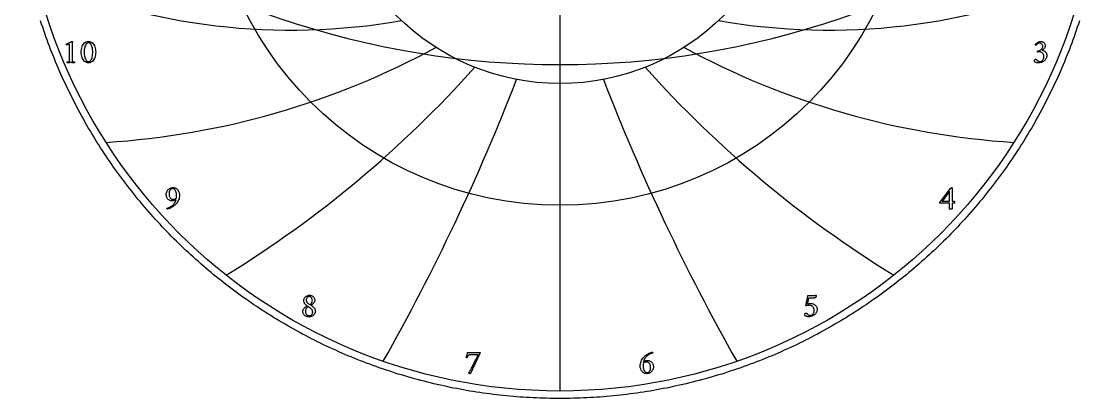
# Model space of a CAD drawing. Header units: millimetres. Extents: x -55 to 55, y -55 to 56.
# Drawn here: x -54 to 54, y -54.8 to -16.9 of the extents above; entities that cross this region are included whole.
import ezdxf

# ---------------------------------------------------------------- set-up
doc = ezdxf.new("R2010")
doc.units = ezdxf.units.MM
for name, color, linetype in [('CUT_OUTER', 1, 'Continuous'), ('ENGRAVE', 7, 'Continuous'), ('ENGRAVE_FINE', 8, 'Continuous'), ('TEXT', 5, 'Continuous')]:
    doc.layers.add(name, color=color, linetype=linetype)

msp = doc.modelspace()

# ---------------------------------------------------------------- linework, layer by layer
at = {"layer": 'CUT_OUTER'}
msp.add_lwpolyline([(52.0911, -16.8548), (51.9867, -17.1741), (51.8803, -17.4927), (51.772, -17.8107), (51.6617, -18.1281), (51.5495, -18.4447), (51.4354, -18.7607), (51.3193, -19.0759), (51.2013, -19.3905), (51.0814, -19.7043), (50.9595, -20.0173), (50.8357, -20.3296), (50.71, -20.6412), (50.5824, -20.9519), (50.4529, -21.2619), (50.3215, -21.5711), (50.1882, -21.8794), (50.053, -22.187), (49.9159, -22.4937), (49.7769, -22.7995), (49.6361, -23.1045), (49.4934, -23.4086), (49.3488, -23.7119), (49.2024, -24.0142), (49.0542, -24.3157), (48.904, -24.6162), (48.7521, -24.9158), (48.5983, -25.2145), (48.4426, -25.5122), (48.2852, -25.809), (48.1259, -26.1048), (47.9648, -26.3996), (47.802, -26.6934), (47.6373, -26.9862), (47.4708, -27.278), (47.3025, -27.5687), (47.1325, -27.8585), (46.9606, -28.1471), (46.787, -28.4347), (46.6117, -28.7213), (46.4346, -29.0067), (46.2557, -29.2911), (46.0751, -29.5744), (45.8928, -29.8565), (45.7087, -30.1376), (45.523, -30.4175), (45.3355, -30.6962), (45.1463, -30.9738), (44.9554, -31.2502), (44.7628, -31.5255), (44.5685, -31.7996), (44.3725, -32.0724), (44.1749, -32.3441), (43.9756, -32.6145), (43.7747, -32.8838), (43.5721, -33.1517), (43.3678, -33.4185), (43.162, -33.6839), (42.9545, -33.9481), (42.7454, -34.2111), (42.5346, -34.4727), (42.3223, -34.733), (42.1084, -34.9921), (41.8929, -35.2498), (41.6758, -35.5062), (41.4572, -35.7612), (41.237, -36.0149), (41.0152, -36.2673), (40.7919, -36.5182), (40.5671, -36.7679), (40.3407, -37.0161), (40.1128, -37.2629), (39.8834, -37.5083), (39.6525, -37.7523), (39.4201, -37.9949), (39.1863, -38.2361), (38.9509, -38.4758), (38.7141, -38.7141), (38.4758, -38.9509), (38.2361, -39.1863), (37.9949, -39.4201), (37.7523, -39.6525), (37.5083, -39.8834), (37.2629, -40.1128), (37.0161, -40.3407), (36.7679, -40.5671), (36.5182, -40.7919), (36.2673, -41.0152), (36.0149, -41.237), (35.7612, -41.4572), (35.5062, -41.6758), (35.2498, -41.8929), (34.9921, -42.1084), (34.733, -42.3223), (34.4727, -42.5346), (34.2111, -42.7454), (33.9481, -42.9545), (33.6839, -43.162), (33.4185, -43.3678), (33.1517, -43.5721), (32.8838, -43.7747), (32.6145, -43.9756), (32.3441, -44.1749), (32.0724, -44.3725), (31.7996, -44.5685), (31.5255, -44.7628), (31.2502, -44.9554), (30.9738, -45.1463), (30.6962, -45.3355), (30.4175, -45.523), (30.1376, -45.7087), (29.8565, -45.8928), (29.5744, -46.0751), (29.2911, -46.2557), (29.0067, -46.4346), (28.7213, -46.6117), (28.4347, -46.787), (28.1471, -46.9606), (27.8585, -47.1325), (27.5687, -47.3025), (27.278, -47.4708), (26.9862, -47.6373), (26.6934, -47.802), (26.3996, -47.9648), (26.1048, -48.1259), (25.809, -48.2852), (25.5122, -48.4426), (25.2145, -48.5983), (24.9158, -48.7521), (24.6162, -48.904), (24.3157, -49.0542), (24.0142, -49.2024), (23.7119, -49.3488), (23.4086, -49.4934), (23.1045, -49.6361), (22.7995, -49.7769), (22.4937, -49.9159), (22.187, -50.053), (21.8794, -50.1882), (21.5711, -50.3215), (21.2619, -50.4529), (20.9519, -50.5824), (20.6412, -50.71), (20.3296, -50.8357), (20.0173, -50.9595), (19.7043, -51.0814), (19.3905, -51.2013), (19.0759, -51.3193), (18.7607, -51.4354), (18.4447, -51.5495), (18.1281, -51.6617), (17.8107, -51.772), (17.4927, -51.8803), (17.1741, -51.9867), (16.8548, -52.0911), (16.5348, -52.1935), (16.2143, -52.294), (15.8931, -52.3925), (15.5713, -52.489), (15.249, -52.5836), (14.926, -52.6761), (14.6025, -52.7667), (14.2785, -52.8553), (13.9539, -52.942), (13.6288, -53.0266), (13.3032, -53.1092), (12.977, -53.1898), (12.6504, -53.2685), (12.3233, -53.3451), (11.9958, -53.4197), (11.6678, -53.4923), (11.3393, -53.5629), (11.0105, -53.6314), (10.6812, -53.698), (10.3515, -53.7625), (10.0214, -53.825), (9.691, -53.8855), (9.3602, -53.944), (9.029, -54.0004), (8.6975, -54.0548), (8.3656, -54.1071), (8.0335, -54.1574), (7.701, -54.2057), (7.3683, -54.2519), (7.0353, -54.2961), (6.702, -54.3383), (6.3684, -54.3784), (6.0347, -54.4164), (5.7007, -54.4524), (5.3664, -54.4864), (5.032, -54.5183), (4.6974, -54.5481), (4.3626, -54.5759), (4.0277, -54.6017), (3.6926, -54.6253), (3.3573, -54.647), (3.0219, -54.6665), (2.6865, -54.6841), (2.3509, -54.6995), (2.0152, -54.7129), (1.6794, -54.7242), (1.3436, -54.7335), (1.0078, -54.7407), (0.6719, -54.7459), (0.3359, -54.749), (0, -54.75), (-0.3359, -54.749), (-0.6719, -54.7459), (-1.0078, -54.7407), (-1.3436, -54.7335), (-1.6794, -54.7242), (-2.0152, -54.7129), (-2.3509, -54.6995), (-2.6865, -54.6841), (-3.0219, -54.6665), (-3.3573, -54.647), (-3.6926, -54.6253), (-4.0277, -54.6017), (-4.3626, -54.5759), (-4.6974, -54.5481), (-5.032, -54.5183), (-5.3664, -54.4864), (-5.7007, -54.4524), (-6.0347, -54.4164), (-6.3684, -54.3784), (-6.702, -54.3383), (-7.0353, -54.2961), (-7.3683, -54.2519), (-7.701, -54.2057), (-8.0335, -54.1574), (-8.3656, -54.1071), (-8.6975, -54.0548), (-9.029, -54.0004), (-9.3602, -53.944), (-9.691, -53.8855), (-10.0214, -53.825), (-10.3515, -53.7625), (-10.6812, -53.698), (-11.0105, -53.6314), (-11.3393, -53.5629), (-11.6678, -53.4923), (-11.9958, -53.4197), (-12.3233, -53.3451), (-12.6504, -53.2685), (-12.977, -53.1898), (-13.3032, -53.1092), (-13.6288, -53.0266), (-13.9539, -52.942), (-14.2785, -52.8553), (-14.6025, -52.7667), (-14.926, -52.6761), (-15.249, -52.5836), (-15.5713, -52.489), (-15.8931, -52.3925), (-16.2143, -52.294), (-16.5348, -52.1935), (-16.8548, -52.0911), (-17.1741, -51.9867), (-17.4927, -51.8803), (-17.8107, -51.772), (-18.1281, -51.6617), (-18.4447, -51.5495), (-18.7607, -51.4354), (-19.0759, -51.3193), (-19.3905, -51.2013), (-19.7043, -51.0814), (-20.0173, -50.9595), (-20.3296, -50.8357), (-20.6412, -50.71), (-20.9519, -50.5824), (-21.2619, -50.4529), (-21.5711, -50.3215), (-21.8794, -50.1882), (-22.187, -50.053), (-22.4937, -49.9159), (-22.7995, -49.7769), (-23.1045, -49.6361), (-23.4086, -49.4934), (-23.7119, -49.3488), (-24.0142, -49.2024), (-24.3157, -49.0542), (-24.6162, -48.904), (-24.9158, -48.7521), (-25.2145, -48.5983), (-25.5122, -48.4426), (-25.809, -48.2852), (-26.1048, -48.1259), (-26.3996, -47.9648), (-26.6934, -47.802), (-26.9862, -47.6373), (-27.278, -47.4708), (-27.5687, -47.3025), (-27.8585, -47.1325), (-28.1471, -46.9606), (-28.4347, -46.787), (-28.7213, -46.6117), (-29.0067, -46.4346), (-29.2911, -46.2557), (-29.5744, -46.0751), (-29.8565, -45.8928), (-30.1376, -45.7087), (-30.4175, -45.523), (-30.6962, -45.3355), (-30.9738, -45.1463), (-31.2502, -44.9554), (-31.5255, -44.7628), (-31.7996, -44.5685), (-32.0724, -44.3725), (-32.3441, -44.1749), (-32.6145, -43.9756), (-32.8838, -43.7747), (-33.1517, -43.5721), (-33.4185, -43.3678), (-33.6839, -43.162), (-33.9481, -42.9545), (-34.2111, -42.7454), (-34.4727, -42.5346), (-34.733, -42.3223), (-34.9921, -42.1084), (-35.2498, -41.8929), (-35.5062, -41.6758), (-35.7612, -41.4572), (-36.0149, -41.237), (-36.2673, -41.0152), (-36.5182, -40.7919), (-36.7679, -40.5671), (-37.0161, -40.3407), (-37.2629, -40.1128), (-37.5083, -39.8834), (-37.7523, -39.6525), (-37.9949, -39.4201), (-38.2361, -39.1863), (-38.4758, -38.9509), (-38.7141, -38.7141), (-38.9509, -38.4758), (-39.1863, -38.2361), (-39.4201, -37.9949), (-39.6525, -37.7523), (-39.8834, -37.5083), (-40.1128, -37.2629), (-40.3407, -37.0161), (-40.5671, -36.7679), (-40.7919, -36.5182), (-41.0152, -36.2673), (-41.237, -36.0149), (-41.4572, -35.7612), (-41.6758, -35.5062), (-41.8929, -35.2498), (-42.1084, -34.9921), (-42.3223, -34.733), (-42.5346, -34.4727), (-42.7454, -34.2111), (-42.9545, -33.9481), (-43.162, -33.6839), (-43.3678, -33.4185), (-43.5721, -33.1517), (-43.7747, -32.8838), (-43.9756, -32.6145), (-44.1749, -32.3441), (-44.3725, -32.0724), (-44.5685, -31.7996), (-44.7628, -31.5255), (-44.9554, -31.2502), (-45.1463, -30.9738), (-45.3355, -30.6962), (-45.523, -30.4175), (-45.7087, -30.1376), (-45.8928, -29.8565), (-46.0751, -29.5744), (-46.2557, -29.2911), (-46.4346, -29.0067), (-46.6117, -28.7213), (-46.787, -28.4347), (-46.9606, -28.1471), (-47.1325, -27.8585), (-47.3025, -27.5687), (-47.4708, -27.278), (-47.6373, -26.9862), (-47.802, -26.6934), (-47.9648, -26.3996), (-48.1259, -26.1048), (-48.2852, -25.809), (-48.4426, -25.5122), (-48.5983, -25.2145), (-48.7521, -24.9158), (-48.904, -24.6162), (-49.0542, -24.3157), (-49.2024, -24.0142), (-49.3488, -23.7119), (-49.4934, -23.4086), (-49.6361, -23.1045), (-49.7769, -22.7995), (-49.9159, -22.4937), (-50.053, -22.187), (-50.1882, -21.8794), (-50.3215, -21.5711), (-50.4529, -21.2619), (-50.5824, -20.9519), (-50.71, -20.6412), (-50.8357, -20.3296), (-50.9595, -20.0173), (-51.0814, -19.7043), (-51.2013, -19.3905), (-51.3193, -19.0759), (-51.4354, -18.7607), (-51.5495, -18.4447), (-51.6617, -18.1281), (-51.772, -17.8107), (-51.8803, -17.4927), (-51.9867, -17.1741), (-52.0911, -16.8548)], dxfattribs=at)
at = {"layer": 'ENGRAVE'}
for points in [[(0, -54), (0, 54)], [(0, -54), (0, -23.1383)]]:
    msp.add_lwpolyline(points, dxfattribs=at)
for radius in [54, 35.3478, 23.1383]:
    msp.add_circle((0, 0), radius, dxfattribs=at)
for centre, radius, start, end in [((-26.9713, 46.7156), 64.4924, 246.647918, 279.892458), ((26.9713, 46.7156), 64.4924, 260.107542, 293.352082), ((-50.545, 50.545), 79.7437, 273.608317, 298.541722), ((50.545, 50.545), 79.7437, 241.458278, 266.391683), ((-92.45, 53.376), 112.452, 301.630135, 318.252405), ((92.45, 53.376), 112.452, 221.747595, 238.369865), ((-205.6869, 55.1136), 215.8566, 330.551576, 338.862711), ((205.6869, 55.1136), 215.8566, 201.137289, 209.448424)]:
    msp.add_arc(centre, radius, start, end, dxfattribs=at)
at = {"layer": 'ENGRAVE_FINE'}
msp.add_arc((0, 65.9346), 87.1737, 231.774108, 308.225892, dxfattribs=at)
at = {"layer": 'TEXT'}
for points in [[(-49.1852, -20.6616), (-49.1852, -19.3161), (-49.1862, -19.2831), (-49.1891, -19.2556), (-49.1939, -19.2337), (-49.2006, -19.2173), (-49.2096, -19.2054), (-49.2214, -19.1969), (-49.236, -19.1918), (-49.2534, -19.1901), (-49.2747, -19.1917), (-49.3011, -19.1964), (-49.3326, -19.2044), (-49.3692, -19.2156), (-49.406, -19.2279), (-49.4382, -19.239), (-49.4656, -19.2491), (-49.4884, -19.2582), (-49.5018, -19.2456), (-49.5114, -19.2318), (-49.5172, -19.2167), (-49.5191, -19.2003), (-49.5191, -19.2001), (-49.5191, -19.1994), (-49.5191, -19.1984), (-49.5191, -19.1969), (-49.5186, -19.1907), (-49.5174, -19.1858), (-49.5152, -19.1822), (-49.5123, -19.1798), (-49.4445, -19.1491), (-49.3773, -19.1181), (-49.3107, -19.0869), (-49.2449, -19.0555), (-49.182, -19.0254), (-49.1248, -18.998), (-49.073, -18.9734), (-49.0268, -18.9516), (-48.9886, -18.9337), (-48.9608, -18.921), (-48.9435, -18.9133), (-48.9366, -18.9107), (-48.9298, -18.9107), (-48.9219, -18.912), (-48.9153, -18.9158), (-48.91, -18.9222), (-48.9059, -18.9312), (-48.9027, -18.941), (-48.9, -18.9499), (-48.8976, -18.958), (-48.8957, -18.9652), (-48.8965, -18.9705), (-48.8991, -18.9861), (-48.9034, -19.0122), (-48.9093, -19.0487), (-48.9153, -19.0948), (-48.9195, -19.1496), (-48.9221, -19.2132), (-48.9229, -19.2854), (-48.9229, -20.6616), (-48.9228, -20.6985), (-48.9225, -20.734), (-48.922, -20.7683), (-48.9212, -20.8013), (-48.9196, -20.8322), (-48.9166, -20.8601), (-48.912, -20.885), (-48.9059, -20.9069), (-48.9002, -20.9152), (-48.8897, -20.9231), (-48.8746, -20.9305), (-48.8548, -20.9376), (-48.8324, -20.9439), (-48.8093, -20.9491), (-48.7855, -20.9532), (-48.7611, -20.9563), (-48.7383, -20.9585), (-48.719, -20.9601), (-48.7033, -20.9611), (-48.6913, -20.9614), (-48.6867, -20.9695), (-48.6832, -20.9802), (-48.6808, -20.9934), (-48.6794, -21.0091), (-48.6795, -21.0249), (-48.6815, -21.0381), (-48.6855, -21.0487), (-48.6913, -21.0568), (-48.7413, -21.0535), (-48.7892, -21.0504), (-48.835, -21.0475), (-48.8787, -21.0449), (-48.9221, -21.0426), (-48.9672, -21.041), (-49.0141, -21.0401), (-49.0626, -21.0398), (-49.1092, -21.0401), (-49.1537, -21.041), (-49.1961, -21.0426), (-49.2363, -21.0449), (-49.277, -21.0475), (-49.3206, -21.0504), (-49.3673, -21.0535), (-49.4169, -21.0568), (-49.4227, -21.0487), (-49.4267, -21.0381), (-49.4287, -21.0249), (-49.4288, -21.0091), (-49.4274, -20.9934), (-49.425, -20.9802), (-49.4215, -20.9695), (-49.4169, -20.9614), (-49.4049, -20.9611), (-49.3892, -20.9601), (-49.3699, -20.9585), (-49.347, -20.9563), (-49.3227, -20.9532), (-49.2989, -20.9491), (-49.2758, -20.9439), (-49.2534, -20.9376), (-49.2338, -20.9305), (-49.2193, -20.9231), (-49.2099, -20.9152), (-49.2057, -20.9069), (-49.1995, -20.885), (-49.1946, -20.8601), (-49.191, -20.8322), (-49.1886, -20.8013), (-49.1872, -20.7683), (-49.1861, -20.734), (-49.1855, -20.6985), (-49.1852, -20.6616)], [(-47.2878, -18.9141), (-47.1749, -18.9233), (-47.0711, -18.9508), (-46.9765, -18.9965), (-46.891, -19.0606), (-46.815, -19.1399), (-46.7488, -19.2314), (-46.6924, -19.3349), (-46.6457, -19.4507), (-46.6092, -19.5753), (-46.5831, -19.7057), (-46.5675, -19.8419), (-46.5623, -19.9838), (-46.5676, -20.1257), (-46.5836, -20.2618), (-46.6102, -20.3922), (-46.6474, -20.5169), (-46.6948, -20.6327), (-46.7518, -20.7366), (-46.8183, -20.8286), (-46.8944, -20.9086), (-46.9797, -20.9734), (-47.0737, -21.0198), (-47.1764, -21.0475), (-47.2878, -21.0568), (-47.3964, -21.0475), (-47.4973, -21.0198), (-47.5906, -20.9734), (-47.6762, -20.9086), (-47.7531, -20.8286), (-47.8205, -20.7366), (-47.8783, -20.6327), (-47.9266, -20.5169), (-47.9646, -20.3922), (-47.9917, -20.2618), (-48.008, -20.1257), (-48.0134, -19.9838), (-48.0081, -19.8419), (-47.9921, -19.7057), (-47.9655, -19.5753), (-47.9283, -19.4507), (-47.8808, -19.3349), (-47.8235, -19.2314), (-47.7564, -19.1399), (-47.6796, -19.0606), (-47.5938, -18.9965), (-47.4999, -18.9508), (-47.3979, -18.9233), (-47.2878, -18.9141)], [(-47.2708, -19.0368), (-47.3382, -19.0448), (-47.4007, -19.0687), (-47.4583, -19.1086), (-47.511, -19.1645), (-47.5583, -19.2338), (-47.6, -19.314), (-47.6358, -19.405), (-47.666, -19.5069), (-47.6898, -19.6171), (-47.7068, -19.7334), (-47.7171, -19.8556), (-47.7205, -19.9838), (-47.7171, -20.1105), (-47.7068, -20.232), (-47.6898, -20.3481), (-47.666, -20.459), (-47.6363, -20.5617), (-47.6017, -20.6536), (-47.5622, -20.7346), (-47.5178, -20.8047), (-47.4691, -20.8614), (-47.4169, -20.9018), (-47.361, -20.9261), (-47.3015, -20.9342), (-47.2297, -20.9259), (-47.1644, -20.901), (-47.1054, -20.8594), (-47.0528, -20.8013), (-47.0065, -20.7294), (-46.9664, -20.6463), (-46.9324, -20.5522), (-46.9046, -20.447), (-46.883, -20.334), (-46.8676, -20.2163), (-46.8583, -20.0938), (-46.8552, -19.9667), (-46.8585, -19.8389), (-46.8684, -19.7176), (-46.8849, -19.603), (-46.908, -19.4949), (-46.937, -19.3955), (-46.971, -19.3067), (-47.0102, -19.2286), (-47.0545, -19.1611), (-47.1032, -19.1067), (-47.1554, -19.0679), (-47.2113, -19.0445), (-47.2708, -19.0368)], [(48.2246, -18.9107), (48.2683, -18.9138), (48.314, -18.9231), (48.3619, -18.9385), (48.412, -18.9601), (48.4613, -18.9877), (48.5069, -19.021), (48.549, -19.0601), (48.5874, -19.1049), (48.6195, -19.1551), (48.6423, -19.2105), (48.6561, -19.271), (48.6606, -19.3365), (48.6573, -19.3883), (48.6474, -19.4379), (48.6309, -19.4854), (48.6078, -19.5307), (48.5802, -19.5735), (48.5499, -19.6133), (48.5172, -19.6501), (48.4818, -19.684), (48.4461, -19.7147), (48.4124, -19.7419), (48.3806, -19.7658), (48.3507, -19.7862), (48.3992, -19.7962), (48.4494, -19.8126), (48.5014, -19.8354), (48.555, -19.8645), (48.6075, -19.9), (48.656, -19.9416), (48.7004, -19.9894), (48.7407, -20.0434), (48.7742, -20.1035), (48.7982, -20.1698), (48.8126, -20.2423), (48.8173, -20.321), (48.8128, -20.4041), (48.799, -20.4832), (48.7761, -20.5583), (48.7441, -20.6293), (48.7045, -20.6957), (48.6589, -20.757), (48.6074, -20.8132), (48.5499, -20.8643), (48.4877, -20.91), (48.4218, -20.9499), (48.3523, -20.9841), (48.2791, -21.0125), (48.2038, -21.0349), (48.1275, -21.0508), (48.0505, -21.0604), (47.9725, -21.0636), (47.9382, -21.0624), (47.8997, -21.0589), (47.8573, -21.0531), (47.8107, -21.0449), (47.7634, -21.0341), (47.7183, -21.0206), (47.6757, -21.0043), (47.6353, -20.9853), (47.6276, -20.9784), (47.6183, -20.9682), (47.6072, -20.9546), (47.5944, -20.9376), (47.5825, -20.9186), (47.574, -20.8992), (47.5689, -20.8794), (47.5672, -20.8592), (47.5698, -20.8252), (47.5778, -20.7945), (47.5911, -20.7672), (47.6098, -20.7434), (47.6318, -20.724), (47.6553, -20.7102), (47.6803, -20.7019), (47.7068, -20.6991), (47.7391, -20.7024), (47.7677, -20.7123), (47.7927, -20.7288), (47.8141, -20.7519), (47.8338, -20.7776), (47.8537, -20.8017), (47.8739, -20.8244), (47.8942, -20.8456), (47.9192, -20.8676), (47.9466, -20.886), (47.9763, -20.9008), (48.0083, -20.912), (48.0414, -20.9202), (48.0743, -20.9261), (48.107, -20.9296), (48.1395, -20.9308), (48.1839, -20.9277), (48.2285, -20.9184), (48.2733, -20.903), (48.3183, -20.8814), (48.3616, -20.8526), (48.4013, -20.8158), (48.4374, -20.7709), (48.4699, -20.7179), (48.4967, -20.656), (48.5159, -20.5846), (48.5274, -20.5036), (48.5312, -20.413), (48.5274, -20.3469), (48.5159, -20.2848), (48.4967, -20.2268), (48.4699, -20.1728), (48.437, -20.1235), (48.3996, -20.0796), (48.3578, -20.0409), (48.3115, -20.0076), (48.2622, -19.9808), (48.2114, -19.9616), (48.1592, -19.9501), (48.1054, -19.9463), (48.078, -19.9474), (48.0505, -19.9506), (48.0227, -19.9559), (47.9947, -19.9633), (47.9682, -19.9712), (47.9449, -19.9778), (47.9247, -19.9831), (47.9078, -19.9872), (47.8989, -19.9729), (47.8925, -19.9574), (47.8887, -19.9405), (47.8874, -19.9224), (47.8878, -19.9114), (47.8891, -19.902), (47.8912, -19.8943), (47.8942, -19.8884), (47.9598, -19.8711), (48.0236, -19.8501), (48.0858, -19.8252), (48.1463, -19.7964), (48.203, -19.7635), (48.254, -19.7262), (48.2992, -19.6843), (48.3387, -19.638), (48.3708, -19.5866), (48.3937, -19.5294), (48.4074, -19.4665), (48.412, -19.3979), (48.4062, -19.3342), (48.389, -19.2761), (48.3602, -19.2235), (48.32, -19.1764), (48.2708, -19.1377), (48.2153, -19.11), (48.1533, -19.0934), (48.085, -19.0879), (48.0339, -19.091), (47.9862, -19.1002), (47.9419, -19.1157), (47.901, -19.1373), (47.8639, -19.1622), (47.8308, -19.1875), (47.8017, -19.2133), (47.7767, -19.2395), (47.7555, -19.2634), (47.7379, -19.2825), (47.724, -19.2966), (47.7137, -19.3059), (47.7068, -19.3044), (47.7, -19.2999), (47.6932, -19.2925), (47.6864, -19.282), (47.6804, -19.2701), (47.6762, -19.2582), (47.6736, -19.2463), (47.6728, -19.2343), (47.7001, -19.1955), (47.7311, -19.1573), (47.7657, -19.1197), (47.8039, -19.0828), (47.8455, -19.0476), (47.8904, -19.0155), (47.9384, -18.9863), (47.9896, -18.9601), (48.0439, -18.9385), (48.1011, -18.9231), (48.1614, -18.9138), (48.2246, -18.9107)], [(-39.4132, -35.6555), (-39.3586, -35.6367), (-39.3004, -35.6146), (-39.2385, -35.5891), (-39.1731, -35.5601), (-39.1057, -35.5269), (-39.0381, -35.4886), (-38.9703, -35.4451), (-38.9023, -35.3966), (-38.8357, -35.3422), (-38.7724, -35.2812), (-38.7122, -35.2136), (-38.6553, -35.1394), (-38.6035, -35.0578), (-38.5586, -34.9678), (-38.5208, -34.8695), (-38.4901, -34.763), (-38.5343, -34.7967), (-38.5816, -34.8264), (-38.6322, -34.8521), (-38.686, -34.8737), (-38.7397, -34.8908), (-38.7903, -34.9031), (-38.8376, -34.9104), (-38.8818, -34.9129), (-38.9652, -34.9088), (-39.0415, -34.8967), (-39.1108, -34.8765), (-39.1731, -34.8482), (-39.2289, -34.8136), (-39.2787, -34.7745), (-39.3225, -34.7309), (-39.3604, -34.6829), (-39.3928, -34.6321), (-39.42, -34.5799), (-39.4422, -34.5265), (-39.4592, -34.4717), (-39.4719, -34.4178), (-39.4809, -34.3666), (-39.4864, -34.3181), (-39.4882, -34.2725), (-39.4825, -34.1807), (-39.4656, -34.0928), (-39.4374, -34.0087), (-39.3979, -33.9284), (-39.3488, -33.8538), (-39.2919, -33.7866), (-39.227, -33.7269), (-39.1543, -33.6746), (-39.0756, -33.6322), (-38.9925, -33.6018), (-38.9052, -33.5836), (-38.8137, -33.5775), (-38.7406, -33.5817), (-38.6711, -33.5942), (-38.6052, -33.6149), (-38.5429, -33.644), (-38.4847, -33.6798), (-38.4309, -33.721), (-38.3816, -33.7676), (-38.3368, -33.8194), (-38.2968, -33.8755), (-38.2619, -33.9348), (-38.232, -33.9973), (-38.2073, -34.063), (-38.188, -34.1301), (-38.1741, -34.1971), (-38.1658, -34.2638), (-38.1631, -34.3304), (-38.1681, -34.4564), (-38.1831, -34.579), (-38.2081, -34.6983), (-38.2431, -34.8141), (-38.2881, -34.9246), (-38.3432, -35.0278), (-38.4082, -35.1239), (-38.4833, -35.2126), (-38.5437, -35.2761), (-38.6093, -35.337), (-38.68, -35.3953), (-38.7558, -35.4511), (-38.8345, -35.5036), (-38.9138, -35.552), (-38.9937, -35.5964), (-39.0743, -35.6367), (-39.1538, -35.6726), (-39.2306, -35.7036), (-39.3045, -35.7297), (-39.3758, -35.7509), (-39.3866, -35.7483), (-39.3953, -35.7406), (-39.4019, -35.7279), (-39.4064, -35.71), (-39.4094, -35.6912), (-39.4115, -35.6759), (-39.4128, -35.664), (-39.4132, -35.6555)], [(-38.4628, -34.6165), (-38.4596, -34.589), (-38.4569, -34.5612), (-38.4545, -34.5328), (-38.4526, -34.5041), (-38.4511, -34.4751), (-38.4501, -34.4462), (-38.4494, -34.4172), (-38.4492, -34.3883), (-38.4507, -34.3314), (-38.4552, -34.2733), (-38.4626, -34.2139), (-38.4731, -34.1532), (-38.4865, -34.093), (-38.5029, -34.0349), (-38.5222, -33.9789), (-38.5446, -33.925), (-38.5701, -33.8747), (-38.5991, -33.8292), (-38.6315, -33.7886), (-38.6672, -33.753), (-38.7062, -33.7239), (-38.7481, -33.7032), (-38.793, -33.6907), (-38.8409, -33.6866), (-38.916, -33.6959), (-38.9844, -33.724), (-39.0463, -33.7709), (-39.1015, -33.8364), (-39.147, -33.9161), (-39.1795, -34.0051), (-39.1989, -34.1034), (-39.2054, -34.2111), (-39.2029, -34.28), (-39.1952, -34.347), (-39.1824, -34.412), (-39.1646, -34.4751), (-39.1409, -34.5342), (-39.1109, -34.5871), (-39.0745, -34.6339), (-39.0317, -34.6744), (-38.9821, -34.7072), (-38.9253, -34.7306), (-38.8612, -34.7447), (-38.7899, -34.7494), (-38.7531, -34.748), (-38.7145, -34.7438), (-38.6739, -34.7369), (-38.6315, -34.7272), (-38.5883, -34.712), (-38.5459, -34.6885), (-38.504, -34.6566), (-38.4628, -34.6165)], [(39.2702, -33.5878), (39.2828, -33.589), (39.2936, -33.5929), (39.3024, -33.5993), (39.3093, -33.6082), (39.3146, -33.6184), (39.3183, -33.6286), (39.3205, -33.6389), (39.3213, -33.6491), (39.3213, -34.9606), (39.5188, -34.9606), (39.5271, -34.9631), (39.535, -34.9708), (39.5425, -34.9836), (39.5495, -35.0014), (39.5555, -35.0227), (39.5597, -35.0457), (39.5623, -35.0704), (39.5631, -35.0968), (39.5625, -35.1143), (39.5606, -35.1292), (39.5574, -35.1415), (39.5529, -35.1513), (39.3213, -35.1513), (39.3213, -35.7338), (39.3199, -35.7344), (39.3157, -35.736), (39.3088, -35.7386), (39.2991, -35.7423), (39.2833, -35.7461), (39.2578, -35.7487), (39.2228, -35.7503), (39.1782, -35.7509), (39.126, -35.7492), (39.0888, -35.744), (39.0664, -35.7355), (39.059, -35.7236), (39.059, -35.1513), (38.1222, -35.1513), (38.1142, -35.1457), (38.1073, -35.139), (38.1014, -35.1312), (38.0966, -35.1224), (38.0929, -35.1133), (38.0903, -35.1049), (38.0887, -35.0971), (38.0881, -35.09), (39.1714, -33.6729), (39.1807, -33.662), (39.1918, -33.6495), (39.2046, -33.6356), (39.2191, -33.6201), (39.2338, -33.606), (39.2472, -33.5959), (39.2593, -33.5898), (39.2702, -33.5878)], [(39.059, -33.9863), (38.3129, -34.9606), (39.059, -34.9606)], [(-25.144, -44.3885), (-25.0707, -44.3921), (-25.0005, -44.4029), (-24.9335, -44.421), (-24.8698, -44.4464), (-24.8107, -44.4785), (-24.7578, -44.5171), (-24.7111, -44.562), (-24.6705, -44.6133), (-24.6377, -44.6708), (-24.6143, -44.7342), (-24.6002, -44.8036), (-24.5956, -44.879), (-24.5994, -44.9416), (-24.6109, -44.9999), (-24.6301, -45.054), (-24.6569, -45.1038), (-24.6891, -45.1498), (-24.7246, -45.1924), (-24.7632, -45.2316), (-24.8051, -45.2673), (-24.848, -45.3001), (-24.8898, -45.3304), (-24.9306, -45.358), (-24.9703, -45.3832), (-24.9792, -45.387), (-24.9822, -45.3917), (-24.9792, -45.3972), (-24.9703, -45.4036), (-24.9193, -45.433), (-24.8685, -45.4666), (-24.8179, -45.5045), (-24.7676, -45.5467), (-24.7195, -45.5922), (-24.6756, -45.6403), (-24.636, -45.691), (-24.6007, -45.7442), (-24.5716, -45.7994), (-24.5509, -45.8558), (-24.5384, -45.9135), (-24.5342, -45.9725), (-24.5398, -46.0538), (-24.5564, -46.1309), (-24.5841, -46.2037), (-24.6228, -46.2722), (-24.6706, -46.3352), (-24.7254, -46.391), (-24.7873, -46.4399), (-24.8562, -46.4817), (-24.9299, -46.5153), (-25.0065, -46.5392), (-25.0858, -46.5536), (-25.1678, -46.5584), (-25.2557, -46.5541), (-25.3386, -46.5413), (-25.4166, -46.5201), (-25.4898, -46.4903), (-25.5565, -46.4528), (-25.6154, -46.4085), (-25.6664, -46.3574), (-25.7095, -46.2995), (-25.7437, -46.2358), (-25.7682, -46.1675), (-25.7829, -46.0945), (-25.7878, -46.0168), (-25.7848, -45.9635), (-25.7759, -45.9129), (-25.761, -45.8647), (-25.7401, -45.8192), (-25.7148, -45.7762), (-25.6865, -45.7357), (-25.6552, -45.6978), (-25.6209, -45.6625), (-25.585, -45.6297), (-25.5489, -45.5995), (-25.5126, -45.5718), (-25.4761, -45.5467), (-25.4411, -45.5239), (-25.4093, -45.5032), (-25.3806, -45.4847), (-25.3552, -45.4683), (-25.3501, -45.4634), (-25.3484, -45.4589), (-25.3501, -45.4549), (-25.3552, -45.4513), (-25.39, -45.4286), (-25.4263, -45.4015), (-25.4641, -45.3698), (-25.5034, -45.3338), (-25.5419, -45.2938), (-25.5775, -45.2507), (-25.61, -45.2044), (-25.6396, -45.1549), (-25.6642, -45.1025), (-25.6818, -45.0476), (-25.6923, -44.9901), (-25.6958, -44.9301), (-25.6911, -44.8598), (-25.6767, -44.7921), (-25.6527, -44.727), (-25.6192, -44.6644), (-25.5778, -44.606), (-25.5302, -44.5533), (-25.4764, -44.5063), (-25.4165, -44.4651), (-25.3522, -44.4316), (-25.2854, -44.4076), (-25.216, -44.3933), (-25.144, -44.3885)], [(-25.161, -44.5043), (-25.2184, -44.5111), (-25.2713, -44.5315), (-25.3198, -44.5656), (-25.3637, -44.6133), (-25.4002, -44.6704), (-25.4263, -44.7325), (-25.442, -44.7998), (-25.4472, -44.8722), (-25.4434, -44.9328), (-25.4323, -44.9884), (-25.4136, -45.0392), (-25.3876, -45.0851), (-25.3564, -45.1265), (-25.3224, -45.1639), (-25.2857, -45.1972), (-25.2462, -45.2265), (-25.2066, -45.2526), (-25.1695, -45.2767), (-25.1351, -45.2986), (-25.1031, -45.3184), (-25.0993, -45.3199), (-25.0946, -45.321), (-25.0891, -45.3216), (-25.0827, -45.3218), (-25.0812, -45.3218), (-25.0801, -45.3218), (-25.0795, -45.3218), (-25.0793, -45.3218), (-25.0744, -45.3216), (-25.0699, -45.321), (-25.0659, -45.3199), (-25.0622, -45.3184), (-25.0137, -45.2822), (-24.9703, -45.2418), (-24.9319, -45.1971), (-24.8987, -45.1481), (-24.8719, -45.0949), (-24.8527, -45.0374), (-24.8413, -44.9757), (-24.8374, -44.9097), (-24.8399, -44.8607), (-24.8472, -44.8126), (-24.8595, -44.7653), (-24.8766, -44.7189), (-24.8982, -44.6748), (-24.9239, -44.6346), (-24.9536, -44.5982), (-24.9873, -44.5656), (-25.025, -44.5388), (-25.0665, -44.5196), (-25.1119, -44.5081), (-25.161, -44.5043)], [(25.161, -45.2128), (25.2561, -45.2184), (25.3437, -45.235), (25.4239, -45.2627), (25.4966, -45.3014), (25.5616, -45.3486), (25.6188, -45.4015), (25.6681, -45.4601), (25.7095, -45.5245), (25.7423, -45.5923), (25.7657, -45.6612), (25.7797, -45.7311), (25.7844, -45.8021), (25.7798, -45.8853), (25.7661, -45.9644), (25.7432, -46.0394), (25.7112, -46.1104), (25.6716, -46.1769), (25.626, -46.2382), (25.5745, -46.2944), (25.517, -46.3455), (25.4547, -46.3911), (25.3888, -46.4311), (25.3193, -46.4652), (25.2462, -46.4937), (25.1708, -46.516), (25.0946, -46.532), (25.0175, -46.5416), (24.9396, -46.5448), (24.9052, -46.5436), (24.8668, -46.5401), (24.8243, -46.5342), (24.7778, -46.526), (24.7304, -46.5153), (24.6854, -46.5017), (24.6427, -46.4855), (24.6024, -46.4664), (24.5947, -46.4596), (24.5853, -46.4494), (24.5743, -46.4357), (24.5615, -46.4187), (24.5496, -46.3998), (24.5411, -46.3804), (24.5359, -46.3606), (24.5342, -46.3404), (24.5369, -46.3063), (24.5449, -46.2756), (24.5582, -46.2484), (24.5768, -46.2245), (24.5989, -46.2052), (24.6224, -46.1913), (24.6474, -46.183), (24.6739, -46.1803), (24.7062, -46.1836), (24.7348, -46.1935), (24.7598, -46.21), (24.7812, -46.2331), (24.8009, -46.2587), (24.8208, -46.2829), (24.8409, -46.3056), (24.8613, -46.3267), (24.8863, -46.3488), (24.9136, -46.3672), (24.9433, -46.382), (24.9754, -46.3932), (25.0085, -46.4014), (25.0414, -46.4072), (25.0741, -46.4107), (25.1065, -46.4119), (25.1509, -46.4088), (25.1955, -46.3996), (25.2403, -46.3841), (25.2854, -46.3625), (25.3287, -46.3338), (25.3684, -46.2969), (25.4045, -46.252), (25.437, -46.199), (25.4638, -46.1372), (25.4829, -46.0657), (25.4944, -45.9847), (25.4983, -45.8941), (25.495, -45.8408), (25.4851, -45.7864), (25.4686, -45.7309), (25.4455, -45.6744), (25.4151, -45.6195), (25.3769, -45.5688), (25.3308, -45.5224), (25.2769, -45.4802), (25.214, -45.4452), (25.1414, -45.4202), (25.0591, -45.4052), (24.9669, -45.4002), (24.9373, -45.4011), (24.903, -45.404), (24.864, -45.4088), (24.8204, -45.4155), (24.7776, -45.4235), (24.7412, -45.4321), (24.7112, -45.4414), (24.6875, -45.4513), (24.6825, -45.4503), (24.6777, -45.4475), (24.6732, -45.4427), (24.6688, -45.436), (24.6651, -45.4282), (24.6624, -45.4202), (24.6608, -45.412), (24.6603, -45.4036), (24.679, -45.3099), (24.6978, -45.2162), (24.7165, -45.1226), (24.7352, -45.0289), (24.7536, -44.9368), (24.7714, -44.8479), (24.7886, -44.7622), (24.8051, -44.6797), (24.8203, -44.6025), (24.8336, -44.5328), (24.845, -44.4705), (24.8545, -44.4157), (25.345, -44.4157), (25.3793, -44.4153), (25.414, -44.414), (25.4491, -44.4119), (25.4846, -44.4089), (25.5189, -44.4054), (25.5502, -44.4017), (25.5785, -44.3977), (25.6039, -44.3936), (25.6247, -44.3899), (25.6396, -44.3872), (25.6486, -44.3856), (25.6516, -44.3851), (25.6598, -44.39), (25.6673, -44.3944), (25.6742, -44.3985), (25.6805, -44.4021), (25.6857, -44.4059), (25.6895, -44.4106), (25.6917, -44.4161), (25.6924, -44.4225), (25.6917, -44.4297), (25.6895, -44.4408), (25.6857, -44.4561), (25.6805, -44.4753), (25.6739, -44.4972), (25.666, -44.52), (25.6569, -44.544), (25.6465, -44.569), (25.6348, -44.5937), (25.6222, -44.6167), (25.6084, -44.638), (25.5937, -44.6576), (25.5579, -44.661), (25.5187, -44.6644), (25.4761, -44.6678), (25.4301, -44.6712), (25.3803, -44.6742), (25.3262, -44.6763), (25.2679, -44.6776), (25.2053, -44.678), (24.926, -44.678), (24.9108, -44.7533), (24.8958, -44.8292), (24.881, -44.9057), (24.8664, -44.9829), (24.8518, -45.0594), (24.837, -45.1341), (24.822, -45.2068), (24.8068, -45.2776), (24.8435, -45.2645), (24.8855, -45.2524), (24.9329, -45.2415), (24.9856, -45.2316), (25.0381, -45.2234), (25.0848, -45.2175), (25.1258, -45.214), (25.161, -45.2128)], [(-25.161, -46.4392), (-25.0834, -46.4328), (-25.0141, -46.4136), (-24.9531, -46.3817), (-24.9004, -46.337), (-24.858, -46.2818), (-24.8276, -46.2186), (-24.8094, -46.1473), (-24.8034, -46.0679), (-24.807, -46.0175), (-24.8178, -45.9686), (-24.8359, -45.9213), (-24.8613, -45.8754), (-24.8915, -45.8315), (-24.9243, -45.7902), (-24.9596, -45.7515), (-24.9975, -45.7153), (-25.0361, -45.682), (-25.0733, -45.6518), (-25.1093, -45.6249), (-25.144, -45.6012), (-25.1749, -45.5812), (-25.1994, -45.5654), (-25.2175, -45.5539), (-25.2292, -45.5467), (-25.2355, -45.5437), (-25.2411, -45.5416), (-25.2458, -45.5403), (-25.2496, -45.5399), (-25.2543, -45.5401), (-25.2581, -45.5407), (-25.2611, -45.5418), (-25.2632, -45.5433), (-25.3268, -45.5873), (-25.3812, -45.6344), (-25.4264, -45.6844), (-25.4625, -45.7374), (-25.4901, -45.7951), (-25.5098, -45.8592), (-25.5216, -45.9297), (-25.5255, -46.0065), (-25.5221, -46.0722), (-25.5119, -46.133), (-25.4949, -46.1889), (-25.471, -46.2399), (-25.442, -46.2855), (-25.4093, -46.3255), (-25.373, -46.3596), (-25.3331, -46.3881), (-25.291, -46.4104), (-25.2483, -46.4264), (-25.205, -46.436), (-25.161, -46.4392)], [(-8.2588, -50.1376), (-8.2258, -50.1373), (-8.1915, -50.1363), (-8.156, -50.1348), (-8.1191, -50.1325), (-8.0855, -50.1303), (-8.0595, -50.1287), (-8.0412, -50.1277), (-8.0306, -50.1274), (-8.0216, -50.1293), (-8.0152, -50.1351), (-8.0114, -50.1447), (-8.0101, -50.1581), (-8.0121, -50.1767), (-8.0178, -50.1985), (-8.0274, -50.2235), (-8.0408, -50.2517), (-8.0563, -50.2821), (-8.0723, -50.3135), (-8.0887, -50.346), (-8.1055, -50.3795), (-8.981, -52.2496), (-8.9869, -52.2541), (-8.9946, -52.2573), (-9.004, -52.2592), (-9.015, -52.2598), (-9.0348, -52.2587), (-9.0568, -52.2552), (-9.0808, -52.2493), (-9.107, -52.2411), (-9.1309, -52.2314), (-9.1479, -52.2211), (-9.1581, -52.2101), (-9.1615, -52.1985), (-9.1179, -52.1304), (-9.0721, -52.0555), (-9.0242, -51.9737), (-8.9742, -51.8851), (-8.9227, -51.7919), (-8.8707, -51.6961), (-8.818, -51.5977), (-8.7647, -51.4968), (-8.7117, -51.395), (-8.6599, -51.2941), (-8.6095, -51.1941), (-8.5603, -51.0948), (-8.513, -50.9983), (-8.4683, -50.9062), (-8.4262, -50.8186), (-8.3866, -50.7355), (-8.3501, -50.6586), (-8.3176, -50.5898), (-8.2888, -50.5292), (-8.2639, -50.4766), (-8.2438, -50.4341), (-8.2294, -50.4038), (-8.2208, -50.3856), (-8.2179, -50.3795), (-9.0627, -50.3795), (-9.1091, -50.3833), (-9.1496, -50.3948), (-9.1841, -50.414), (-9.2126, -50.4408), (-9.2373, -50.4759), (-9.2603, -50.52), (-9.2816, -50.573), (-9.3012, -50.635), (-9.305, -50.6439), (-9.3131, -50.6503), (-9.3255, -50.6541), (-9.3421, -50.6554), (-9.3479, -50.655), (-9.3553, -50.6537), (-9.3641, -50.6516), (-9.3744, -50.6486), (-9.3847, -50.6452), (-9.3936, -50.6418), (-9.4009, -50.6384), (-9.4068, -50.635), (-9.385, -50.5665), (-9.3638, -50.4974), (-9.3432, -50.4277), (-9.3233, -50.3573), (-9.3051, -50.2906), (-9.2897, -50.2317), (-9.277, -50.1807), (-9.2671, -50.1376)], [(8.763, -50.9279), (8.8463, -50.932), (8.9226, -50.9441), (8.9919, -50.9643), (9.0542, -50.9926), (9.11, -51.0272), (9.1598, -51.0663), (9.2037, -51.1098), (9.2416, -51.1579), (9.274, -51.2087), (9.3016, -51.2609), (9.3243, -51.3143), (9.3421, -51.3691), (9.3555, -51.423), (9.3651, -51.4742), (9.3708, -51.5227), (9.3727, -51.5683), (9.3671, -51.6587), (9.3502, -51.7459), (9.3219, -51.8299), (9.2824, -51.9107), (9.2335, -51.9861), (9.1768, -52.0538), (9.1126, -52.1138), (9.0406, -52.1662), (8.9623, -52.2086), (8.8792, -52.239), (8.7912, -52.2572), (8.6982, -52.2633), (8.6251, -52.2591), (8.5556, -52.2466), (8.4897, -52.2259), (8.4274, -52.1968), (8.3692, -52.161), (8.3154, -52.1198), (8.2662, -52.0732), (8.2213, -52.0214), (8.1812, -51.9653), (8.146, -51.906), (8.1156, -51.8435), (8.0902, -51.7778), (8.0701, -51.7107), (8.0557, -51.6437), (8.0471, -51.577), (8.0442, -51.5104), (8.0493, -51.3844), (8.0646, -51.2618), (8.0902, -51.1425), (8.126, -51.0267), (8.1715, -50.9162), (8.2264, -50.813), (8.2907, -50.7169), (8.3644, -50.6282), (8.4263, -50.5647), (8.4926, -50.5038), (8.5634, -50.4455), (8.6386, -50.3897), (8.7166, -50.3371), (8.7953, -50.2884), (8.875, -50.2434), (8.9554, -50.2023), (9.0349, -50.1659), (9.1117, -50.1351), (9.1857, -50.1097), (9.2569, -50.0899), (9.2678, -50.0924), (9.2765, -50.0997), (9.2831, -50.112), (9.2876, -50.1291), (9.2905, -50.1473), (9.2927, -50.1627), (9.2939, -50.1754), (9.2944, -50.1853), (9.2398, -50.2041), (9.1815, -50.2262), (9.1197, -50.2517), (9.0542, -50.2807), (8.9868, -50.3139), (8.9192, -50.3522), (8.8514, -50.3957), (8.7834, -50.4442), (8.717, -50.4986), (8.654, -50.5596), (8.5943, -50.6272), (8.5381, -50.7014), (8.4868, -50.783), (8.4419, -50.873), (8.4034, -50.9712), (8.3712, -51.0778), (8.4168, -51.0441), (8.4649, -51.0144), (8.5156, -50.9887), (8.5688, -50.9671), (8.6218, -50.95), (8.6718, -50.9377), (8.7189, -50.9304), (8.763, -50.9279)], [(8.344, -51.2243), (8.3408, -51.2517), (8.338, -51.2796), (8.3357, -51.308), (8.3338, -51.3367), (8.3323, -51.3657), (8.3312, -51.3946), (8.3306, -51.4236), (8.3303, -51.4525), (8.3318, -51.5094), (8.3363, -51.5675), (8.3438, -51.6269), (8.3542, -51.6876), (8.3677, -51.7478), (8.3844, -51.8059), (8.4043, -51.8619), (8.4274, -51.9158), (8.4537, -51.9661), (8.4832, -52.0116), (8.5159, -52.0522), (8.5518, -52.0878), (8.5907, -52.1169), (8.6327, -52.1376), (8.6776, -52.1501), (8.7255, -52.1542), (8.8019, -52.1449), (8.8711, -52.1168), (8.9331, -52.0699), (8.9878, -52.0044), (9.0325, -51.9247), (9.0644, -51.8357), (9.0836, -51.7374), (9.09, -51.6297), (9.0873, -51.5594), (9.0793, -51.4917), (9.066, -51.4265), (9.0474, -51.3639), (9.023, -51.3056), (8.9925, -51.2532), (8.9557, -51.2068), (8.9128, -51.1664), (8.8632, -51.1336), (8.8064, -51.1102), (8.7423, -51.0961), (8.671, -51.0914), (8.6343, -51.0928), (8.5956, -51.097), (8.5551, -51.1039), (8.5126, -51.1136), (8.4695, -51.1288), (8.427, -51.1523), (8.3852, -51.1842), (8.344, -51.2243)]]:
    msp.add_lwpolyline(points, close=True, dxfattribs=at)

doc.saveas('drawing.dxf')
